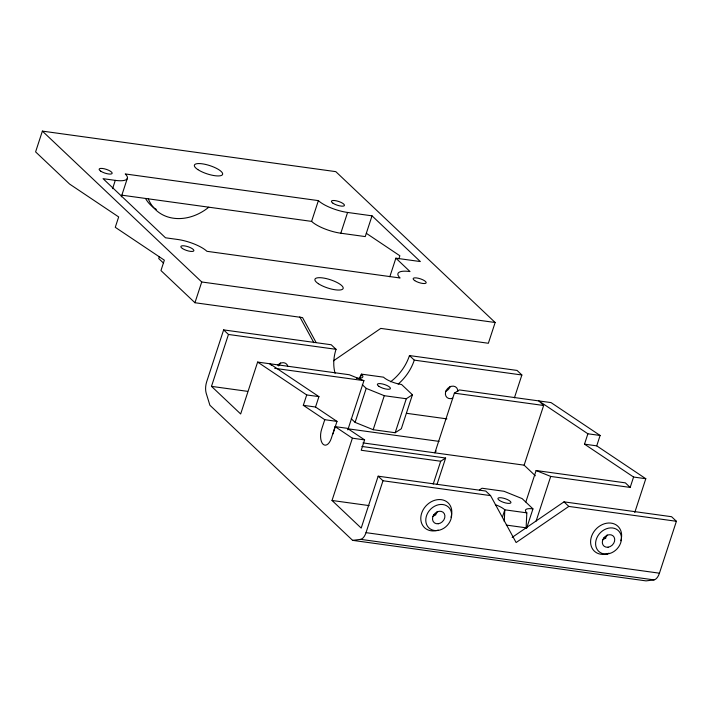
<?xml version="1.0" encoding="UTF-8"?>
<svg xmlns="http://www.w3.org/2000/svg" width="712" height="712" viewBox="0 0 712 712"><rect width="100%" height="100%" fill="white"/><g stroke="black" fill="none" stroke-linecap="round" stroke-linejoin="round"><path stroke-width="1.07" d="M504.265 521.576L504.817 509.819A14.133 4.13 18.1 0 0 495.347 504.683M479.407 489.954L482.042 488.245L504.043 491.289L522.119 498.605L532.959 508.875A14.133 4.13 18.1 0 0 526.827 512.854L526.115 527.814L506.312 525.082M333.536 360.788L380.778 328.401L488.361 343.264L495.152 322.5L335.806 171.645L42.382 131.115L35.6 151.879L69.589 184.061L118.664 216.929L115.273 227.306L164.347 260.174L160.957 270.56L194.946 302.733L302.538 317.597L316.092 342.499M112.576 188.671L115.291 180.367A22.837 6.675 18.1 0 0 125.214 173.942L318.38 200.624A22.837 6.675 18.1 0 0 347.581 212.452L372.029 215.834L420.338 261.562L395.881 258.18L389.811 276.763M121.307 196.832L127.412 178.142M159.381 256.525L158.714 258.554L163.537 263.12M194.946 302.733L201.736 281.979L42.382 131.115M335.094 373.302A45.684 37.166 -46.6 0 1 336.046 349.316L331.222 344.759L223.639 329.896L206.667 381.801A11.419 5.74 -82.1 0 0 206.142 393.068L209.898 405.244L352.609 540.355L646.033 580.885L654.088 579.897A11.419 5.74 -82.1 0 0 659.437 573.187L676.4 521.282L671.576 516.716L563.993 501.853L512.168 537.382M347.83 429.87L363.921 380.653L349.316 374.743L257.628 362.079L240.665 413.975L211.491 386.367L228.454 334.462L223.639 329.896M121.716 195.159L311.589 221.388L318.38 200.624M311.589 221.388A22.837 6.675 18.1 0 0 340.799 233.216L347.581 212.452M333.154 433.813A11.419 5.74 -82.1 0 1 333.866 430.965L336.998 421.388L324.77 419.697L303.312 405.324L306.703 394.946L257.628 362.079M372.029 215.834L365.247 236.589L340.799 233.216M336.998 421.388L315.532 407.015L318.932 396.628L269.848 363.761L271.459 365.283M324.77 419.697L321.637 429.274A11.419 5.74 -82.1 0 0 323.07 444.226A11.419 5.74 -82.1 0 0 331.285 438.405L335.13 426.639L347.349 428.321L364.606 439.882L361.215 450.26L440.683 461.243L445.641 458.021L361.901 446.46M398.845 258.883L399.859 255.768L366.324 233.305M360.156 378.259L361.5 374.138L383.51 377.173A14.133 4.13 18.1 0 0 401.577 384.498L412.426 394.768L401.319 428.757L395.178 432.736L373.177 429.701L355.101 422.376L351.23 418.709M355.101 422.376L366.217 388.378L362.337 384.711M676.4 521.282L568.817 506.419L516.12 542.544L490.568 495.614L485.744 491.049L378.161 476.186L361.198 528.09L332.023 500.474L352.387 438.192L335.13 426.639M373.177 429.701L384.284 395.703L406.294 398.738L412.426 394.768M395.178 432.736L406.294 398.738M352.609 540.355L360.673 539.367A11.419 5.74 -82.1 0 0 366.021 532.656L382.985 480.751L378.161 476.186M634.757 512.507L645.802 478.722L596.727 445.854L600.118 435.468L551.043 402.6L459.347 389.936L454.389 393.149L434.881 452.841L436.136 451.007M433.216 484.08L440.683 461.243M437.088 484.204L445.641 458.021M514.411 397.83L521.878 374.993L517.054 370.427L409.462 355.564A45.684 37.166 -46.6 0 1 390.577 381.783M502.458 517.028L504.817 509.819L526.827 512.854M535.344 475.785L524.13 465.167L543.639 405.484L538.815 400.918L587.889 433.786L600.118 435.468M525.848 501.933L536.118 470.525L625.358 482.852L630.182 487.417L633.573 477.031L584.499 444.163L587.889 433.786M526.568 528.455L532.959 508.875M536.127 521.077L550.714 476.435L630.182 487.417M358.91 378.855L361.5 374.138A14.133 4.13 18.1 0 1 356.392 378.232M115.291 180.367L103.071 178.676L165.504 237.79L177.733 239.481A22.837 6.675 18.1 0 1 206.934 251.309L400.1 277.992A22.837 6.675 18.1 0 1 410.023 271.566L395.881 258.18M201.736 281.979L495.152 322.5M228.454 334.462L336.046 349.316M409.462 355.564L414.286 360.13L521.878 374.993M274.672 368.327L363.921 380.653M454.389 393.149L543.639 405.484M306.703 394.946L318.932 396.628M211.491 386.367L247.607 391.351M406.41 413.289L446.905 418.878M303.312 405.324L315.532 407.015M584.499 444.163L596.727 445.854M347.759 428.775L439.082 441.387M352.387 438.192L364.606 439.882M633.573 477.031L645.802 478.722M362.942 442.909L524.13 465.167M382.985 480.751L490.568 495.614M332.023 500.474L369.136 505.6M433.626 514.509L435.824 514.812M603.616 537.987L605.796 538.29M366.021 532.656L659.437 573.187M360.673 539.367L654.088 579.897M366.217 388.378L384.284 395.703M536.118 470.525L550.714 476.435M563.993 501.853L568.817 506.419M299.797 316.867L313.876 342.721M156.346 209.417A45.684 37.166 -46.6 0 1 154.798 208.438M154.05 207.913A45.684 37.166 -46.6 0 1 145.506 198.488M208.758 207.228A45.684 37.166 -46.6 0 1 148.283 198.87M609.045 553.197A17.133 13.937 -46.6 0 1 590.586 542.117A17.133 13.937 -46.6 0 1 608.582 523.009A17.133 13.937 -46.6 0 1 620.784 540.719M437.355 511.492A6.853 5.571 -46.6 0 1 432.656 516.476M438.236 530.102A17.133 13.937 -46.6 0 1 420.783 517.998A17.133 13.937 -46.6 0 1 439.099 499.548A17.133 13.937 -46.6 0 1 450.972 517.268M452.761 398.204A6.853 5.571 -46.6 0 1 445.409 394.306A6.853 5.571 -46.6 0 1 451.497 386.278A6.853 5.571 -46.6 0 1 457.789 391.573M277.716 365.131A6.853 5.571 -46.6 0 1 287.879 366.538M450.224 386.367A6.853 5.571 -46.6 0 1 445.534 391.36M280.412 362.915A6.853 5.571 -46.6 0 1 278.606 365.915M607.167 534.943A6.853 5.571 -46.6 0 1 602.468 539.936M414.286 360.13A45.684 37.166 -46.6 0 1 398.168 384.097M100.73 171.165A6.853 2.002 18.1 0 0 111.846 173.746A6.853 2.002 18.1 0 0 104.37 168.806A6.853 2.002 18.1 0 0 100.73 171.165M414.74 280.617A6.853 2.002 18.1 0 0 425.856 283.207A6.853 2.002 18.1 0 0 418.389 278.258A6.853 2.002 18.1 0 0 414.74 280.617M197.838 169.59A14.845 4.343 18.1 0 0 221.922 175.188A14.845 4.343 18.1 0 0 205.741 164.472A14.845 4.343 18.1 0 0 197.838 169.59M318.38 283.705A14.845 4.343 18.1 0 0 342.463 289.303A14.845 4.343 18.1 0 0 326.274 278.588A14.845 4.343 18.1 0 0 318.38 283.705M182.45 248.532A6.853 2.002 18.1 0 0 193.566 251.113A6.853 2.002 18.1 0 0 186.099 246.174A6.853 2.002 18.1 0 0 182.45 248.532M333.02 203.249A6.853 2.002 18.1 0 0 344.136 205.83A6.853 2.002 18.1 0 0 336.66 200.891A6.853 2.002 18.1 0 0 333.02 203.249M607.594 553.954A14.276 11.615 -46.6 0 0 620.17 532.994A14.276 11.615 -46.6 0 0 597.813 535.994A14.276 11.615 -46.6 0 0 607.594 553.954M438.263 523.747A6.853 5.571 -46.6 0 0 444.306 513.69A6.853 5.571 -46.6 0 0 433.572 515.132A6.853 5.571 -46.6 0 0 438.263 523.747M437.782 530.493A14.276 11.615 -46.6 0 0 450.358 509.543A14.276 11.615 -46.6 0 0 428.001 512.533A14.276 11.615 -46.6 0 0 437.782 530.493M608.084 547.208A6.853 5.571 -46.6 0 0 614.118 537.151A6.853 5.571 -46.6 0 0 603.384 538.583A6.853 5.571 -46.6 0 0 608.084 547.208M378.98 386.367A6.853 2.002 18.1 0 0 390.096 388.948A6.853 2.002 18.1 0 0 382.62 383.999A6.853 2.002 18.1 0 0 378.98 386.367M499.512 500.474A6.853 2.002 18.1 0 0 510.629 503.064A6.853 2.002 18.1 0 0 503.153 498.115A6.853 2.002 18.1 0 0 499.512 500.474"/></g></svg>
